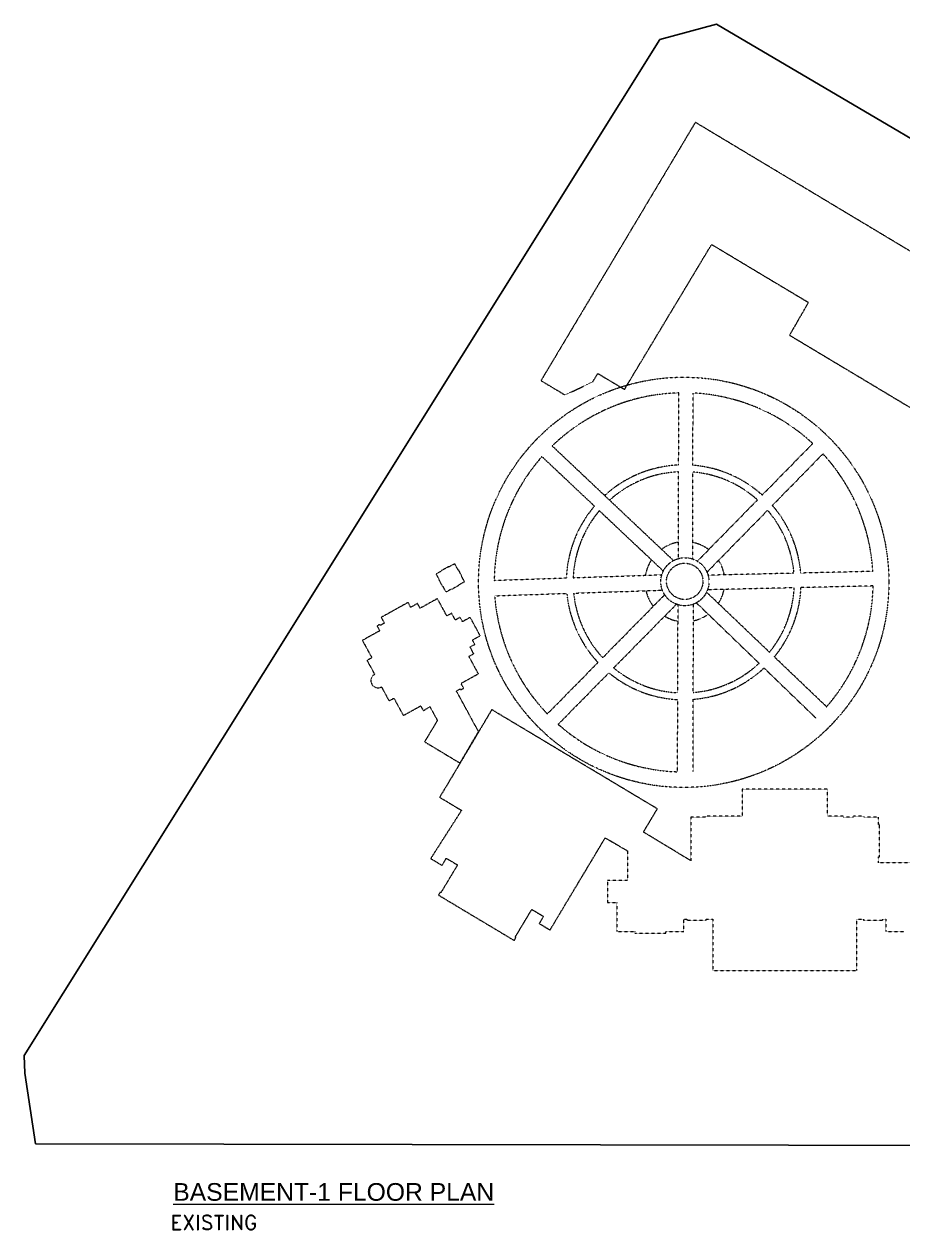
# Model space of a CAD drawing. Header units: inches. Extents: x -110725 to 51121, y 8404 to 44825.
# Drawn here: x -67353 to -62579, y 19839 to 26391 of the extents above; entities that cross this region are included whole.
import ezdxf

# ---------------------------------------------------------------- set-up
doc = ezdxf.new("R2010")
doc.units = ezdxf.units.IN
doc.header["$LTSCALE"] = 0.1
doc.header["$MEASUREMENT"] = 0
doc.linetypes.add('DASHED', pattern=[0.75, 0.5, -0.25])
doc.layers.add('building', color=6, linetype='Continuous')
doc.layers.add('HATCH', color=5, linetype='Continuous', lineweight=5)
doc.layers.add('TEXT', color=3, linetype='Continuous', lineweight=0)
doc.styles.add('ROMAND', font='romand.shx')
doc.styles.add('STYLE10', font='arial.ttf')

msp = doc.modelspace()

# ---------------------------------------------------------------- linework, layer by layer
at = {"layer": 'building', "linetype": 'Continuous', "elevation": 1.07221}
msp.add_lwpolyline([(-67290.79351, 20306.54046), (-67349.00061, 20691.55207), (-67353.35831, 20787.09078), (-63899.11011, 26306.46684), (-63590.83053, 26390.86365), (-57533.64826, 22826.982), (-53931.72373, 20595.17907), (-53992.32589, 20283.36427), (-67290.79351, 20306.54046)], dxfattribs=at)
at = {"layer": 'HATCH', "linetype": 'DASHED'}
for points, elevation in [([(-61142.97669, 24319.92255), (-63706.42486, 25857.0419), (-64545.04804, 24454.00058), (-64414.68789, 24375.9217), (-64263.5868, 24447.24725), (-64236.19283, 24492.83848), (-64091.22001, 24406.00529), (-63617.72732, 25193.62044), (-63092.31895, 24878.92841), (-63194.82407, 24700.8616), (-62212.54868, 24112.52871)], 27.16259), ([(-63797.04032, 23995.09732), (-63796.29866, 24387.00634)], -1.78701), ([(-63719.4982, 23993.72175), (-63718.75566, 24386.09921)], 0.3574), ([(-63342.95783, 23832.01735), (-63068.58632, 24111.83142)], -0.71481), ([(-64484.15927, 24098.93104), (-63825.10873, 23476.23645)], -0.83394), ([(-63287.6568, 23775.68764), (-63012.88422, 24055.91074)], -0.3574), ([(-64539.82251, 24040.89013), (-64254.60581, 23772.0369)], -0.83394), ([(-63798.00167, 23487.09915), (-63797.10983, 23958.36462)], -1.78701), ([(-63720.46172, 23484.57902), (-63719.56786, 23956.91371)], 0.3574), ([(-63695.28591, 23472.70031), (-63368.67296, 23805.79211)], -0.71481), ([(-64227.8708, 23746.83574), (-63880.29226, 23419.19849)], -0.83394), ([(-63643.36624, 23412.92217), (-63313.43645, 23749.39662)], -0.3574), ([(-64370.13679, 23383.03158), (-63888.24419, 23399.13973)], 0.3574), ([(-63170.4872, 23407.23204), (-63637.51418, 23396.37396)], -2.02528), ([(-62741.8112, 23417.19849), (-63133.74368, 23408.08631)], -2.02528), ([(-64798.96331, 23368.69727), (-64406.90768, 23381.80245)], 0.3574), ([(-63169.19267, 23328.20462), (-63640.30945, 23317.25145)], -1.19134), ([(-63169.19267, 23328.20462), (-63552.55888, 23319.29159)], -1.19134), ([(-62740.29047, 23338.17633), (-63132.41782, 23329.05961)], -1.19134), ([(-62740.29047, 23338.17633), (-63132.41782, 23329.05961)], -1.19134), ([(-64796.4179, 23284.74585), (-64404.52284, 23297.84566)], 0.3574), ([(-64367.77777, 23299.07394), (-63885.5007, 23315.19494)], 0.3574), ([(-64209.60259, 22948.39888), (-63872.98012, 23290.34898)], 1.90615), ([(-63645.54109, 23304.71423), (-63303.53258, 22978.23527)], -1.78701), ([(-64150.08395, 22892.57141), (-63809.12638, 23238.92522)], 2.26355), ([(-63801.73771, 22757.65446), (-63800.2691, 23235.96128)], -0.47654), ([(-63717.7435, 22759.03022), (-63716.26864, 23239.37016)], -0.47654), ([(-63276.91354, 22952.82492), (-62993.12662, 22681.92389)], -1.78701), ([(-64510.27794, 22642.96483), (-64235.36747, 22922.22623)], 1.90615), ([(-64451.52866, 22586.35583), (-64175.9287, 22866.31762)], 2.26355), ([(-63803.05393, 22328.98024), (-63801.85051, 22720.91719)], -0.47654), ([(-63719.06181, 22329.67458), (-63717.85659, 22722.19851)], -0.47654), ([(-62537.3345, 21833.45053), (-62710.57, 21833.45053), (-62710.57, 21866.45053), (-62706.07, 21866.45053), (-62706.07, 22041.95053), (-62710.57, 22041.95053), (-62710.57, 22082.45053), (-62790.07, 22082.45053), (-62790.07, 22086.95053), (-62847.07, 22086.95053), (-62847.07, 22082.45053), (-62904.07, 22082.45053), (-62904.07, 22086.95053), (-62988.82, 22086.95053), (-62988.82, 22234.17364), (-63452.32, 22234.17364), (-63452.32, 22086.95053), (-63651.07, 22086.95053), (-63651.07, 22082.45053), (-63730.57, 22082.45053), (-63730.57, 21844.76308), (-63988.27668, 22000.86433), (-63912.74237, 22126.97305), (-64812.66327, 22665.99133), (-64984.6109, 22375.85422)], 27.16259), ([(-64984.6109, 22375.85422), (-65095.71382, 22190.30912), (-64976.86589, 22119.13066), (-65144.18284, 21857.27501), (-65082.40303, 21820.27486), (-65059.2818, 21858.87796), (-64998.754, 21822.63024), (-65089.03665, 21671.88371), (-65092.89723, 21674.19583), (-65102.1457, 21658.75349), (-64690.46181, 21412.19449), (-64681.21334, 21427.63683), (-64684.77577, 21429.77038), (-64684.30322, 21431.23581), (-64594.79123, 21580.69556), (-64531.67914, 21542.8975), (-64554.80032, 21504.29165), (-64495.6047, 21468.83918), (-64195.71796, 21969.59631), (-64099.97252, 21913.74776), (-64074.2575, 21898.29662), (-64074.2575, 21737.45053), (-64183.57, 21737.45053), (-64183.57, 21617.45053), (-64132.57, 21617.45053), (-64132.57, 21460.89746), (-64035.07, 21460.89746), (-64035.07, 21451.89746), (-63867.07, 21451.89746), (-63867.07, 21460.89746), (-63769.57, 21460.89746), (-63769.57, 21527.45053), (-63753.07, 21527.45053), (-63753.07, 21522.95053), (-63648.07, 21522.95053), (-63648.07, 21527.45053), (-63611.57, 21527.45053), (-63611.57, 21248.45053), (-62829.57, 21248.45053), (-62829.57, 21527.45053), (-62793.07, 21527.45053), (-62793.07, 21522.95053), (-62688.07, 21522.95053), (-62688.07, 21527.45053), (-62671.57, 21527.45053), (-62671.57, 21460.89746), (-62574.07, 21460.89746)], 27.16259)]:
    msp.add_lwpolyline(points, dxfattribs=dict(at, elevation=elevation))
at = {"layer": 'HATCH', "linetype": 'DASHED', "elevation": 138.24057}
msp.add_lwpolyline([(-65114.53335, 23404.19432), (-65083.16248, 23421.66304), (-65084.11244, 23423.40562), (-65047.51308, 23443.78579), (-65046.56313, 23442.04321), (-65015.19226, 23459.51193), (-64998.09304, 23428.14539), (-64996.35022, 23429.11588), (-64976.40113, 23392.52158), (-64978.14396, 23391.5511), (-64961.04475, 23360.18456), (-64992.41562, 23342.71585), (-64991.46566, 23340.97326), (-64995.38702, 23338.78967), (-65028.06501, 23320.59309), (-65029.01497, 23322.33568), (-65060.38584, 23304.86696), (-65077.48506, 23336.23349), (-65079.22788, 23335.26301), (-65099.17696, 23371.8573), (-65097.43414, 23372.82779)], close=True, dxfattribs=at)
at = {"layer": 'HATCH', "linetype": 'DASHED'}
msp.add_lwpolyline([(-64875.23892, 23068.03715), (-64929.38642, 23167.36452), (-64971.21409, 23144.07298), (-64984.0385, 23167.59789), (-65010.18079, 23153.04068), (-65030.12979, 23189.63483), (-65056.27208, 23175.07762), (-65107.56951, 23269.17685), (-65201.68175, 23216.77091), (-65215.93104, 23242.90958), (-65231.61641, 23234.17526), (-65252.24648, 23222.00897), (-65266.77953, 23248.66817), (-65413.17635, 23167.14781), (-65396.07719, 23135.78138), (-65416.99102, 23124.13561), (-65419.84089, 23129.36337), (-65435.52627, 23120.62905), (-65421.27698, 23094.49037), (-65515.38922, 23042.08443), (-65464.09179, 22947.9852), (-65490.23407, 22933.42799), (-65448.91114, 22857.62583, 1.0050979424), (-65411.86299, 22789.66527), (-65370.54006, 22713.86312), (-65344.39777, 22728.42032), (-65293.10034, 22634.32109), (-65198.9881, 22686.72704), (-65184.73881, 22660.58836), (-65148.84952, 22682.27071), (-65108.01521, 22607.35469), (-65177.50071, 22491.76064), (-64984.6109, 22375.85422), (-64884.13017, 22546.74202), (-65004.59265, 22767.71656), (-64983.67882, 22779.36233), (-64980.82895, 22774.13457), (-64965.14358, 22782.8689), (-64979.39287, 22809.00757), (-64885.28063, 22861.41352), (-64936.57806, 22955.51275), (-64910.43577, 22970.06995), (-64930.38478, 23006.6641), (-64904.24249, 23021.2213), (-64917.06658, 23044.74562)], format="xyb", close=True, dxfattribs=at)
for points in [[(-63360.0197, 22917.89504), (-63700.82947, 23246.51552)], [(-63051.39812, 22620.31151), (-63333.56915, 22892.3905)]]:
    msp.add_lwpolyline(points, dxfattribs=at)
for centre, radius in [((-63769.5608, 23357.89444), 1114.64012), ((-63763.28237, 23361.20651), 130.59244), ((-63764.07467, 23363.26331, -1174.66297), 98.70568)]:
    msp.add_circle(centre, radius, dxfattribs=at)
for centre, radius, start, end in [((-63769.5608, 23357.89444), 1029.45919, 91.488294724, 133.959472977), ((-63769.5608, 23357.89444), 1029.45919, 47.084792388, 87.171229858), ((-63769.5608, 23357.89444), 1029.45919, 3.302466426, 42.69080722), ((-63769.5608, 23357.89444), 1029.45919, 138.43640235, 179.398744522), ((-63769.5608, 23357.89444), 637.79514, 92.469363086, 132.278986765), ((-63769.5608, 23357.89444), 637.79514, 48.019974953, 85.498037984), ((-63769.5608, 23357.89444), 601.10181, 92.626836522, 132.00903949), ((-63769.5608, 23357.89444), 601.10181, 48.170077676, 85.22926518), ((-63769.5608, 23357.89444), 637.79514, 139.508545951, 177.85174084), ((-63769.5608, 23357.89444), 601.10181, 139.680651439, 177.603280224), ((-63769.5608, 23357.89444), 601.10181, 4.708054908, 40.640262182), ((-63769.5608, 23357.89444), 637.79514, 4.513610743, 40.924095494), ((-63763.28237, 23361.20651), 217.28367, 99.149786411, 125.451088694), ((-63763.28237, 23361.20651), 217.28367, 53.36816195, 78.588559474), ((-63763.28237, 23361.20651), 217.28367, 146.779974198, 170.745994851), ((-63763.28237, 23361.20651), 217.28367, 9.86334946, 32.417491325), ((-63769.5608, 23357.89444), 601.10181, 320.831332692, 357.168876331), ((-63769.5608, 23357.89444), 637.79514, 320.5719212, 357.408765126), ((-63769.5608, 23357.89444), 1029.45919, 318.956877944, 358.902498192), ((-63769.5608, 23357.89444), 1029.45919, 184.074605538, 223.985081861), ((-63769.5608, 23357.89444), 637.79514, 185.402431639, 223.085178272), ((-63769.5608, 23357.89444), 601.10181, 185.61563482, 222.940741932), ((-63763.28237, 23361.20651), 217.28367, 193.03356083, 217.92204356), ((-63763.28237, 23361.20651), 217.28367, 327.056090818, 348.893246627), ((-63763.28237, 23361.20651), 217.28367, 239.598978371, 260.126214114), ((-63763.28237, 23361.20651), 217.28367, 282.4210038, 305.646281608), ((-63769.5608, 23357.89444), 637.79514, 230.420752345, 267.098041065), ((-63769.5608, 23357.89444), 601.10181, 230.725029756, 266.931496992), ((-63769.5608, 23357.89444), 637.79514, 274.649906388, 313.124976914), ((-63769.5608, 23357.89444), 601.10181, 274.945255803, 312.94667285), ((-63769.5608, 23357.89444), 1029.73394, 228.526330909, 268.135570896)]:
    msp.add_arc(centre, radius, start, end, dxfattribs=at)

# ---------------------------------------------------------------- texts
at = {"layer": 'TEXT'}
for s, height, style, p in [('%%UBASEMENT-1 FLOOR PLAN', 96, 'STYLE10', (-66542.97174, 19997.70998, 32.88103)), ('EXISTING', 80.64, 'ROMAND', (-66559.42559, 19839.46969, 32.88103))]:
    msp.add_text(s, height=height, dxfattribs=dict(at, style=style)).set_placement(p)

doc.saveas('drawing.dxf')
